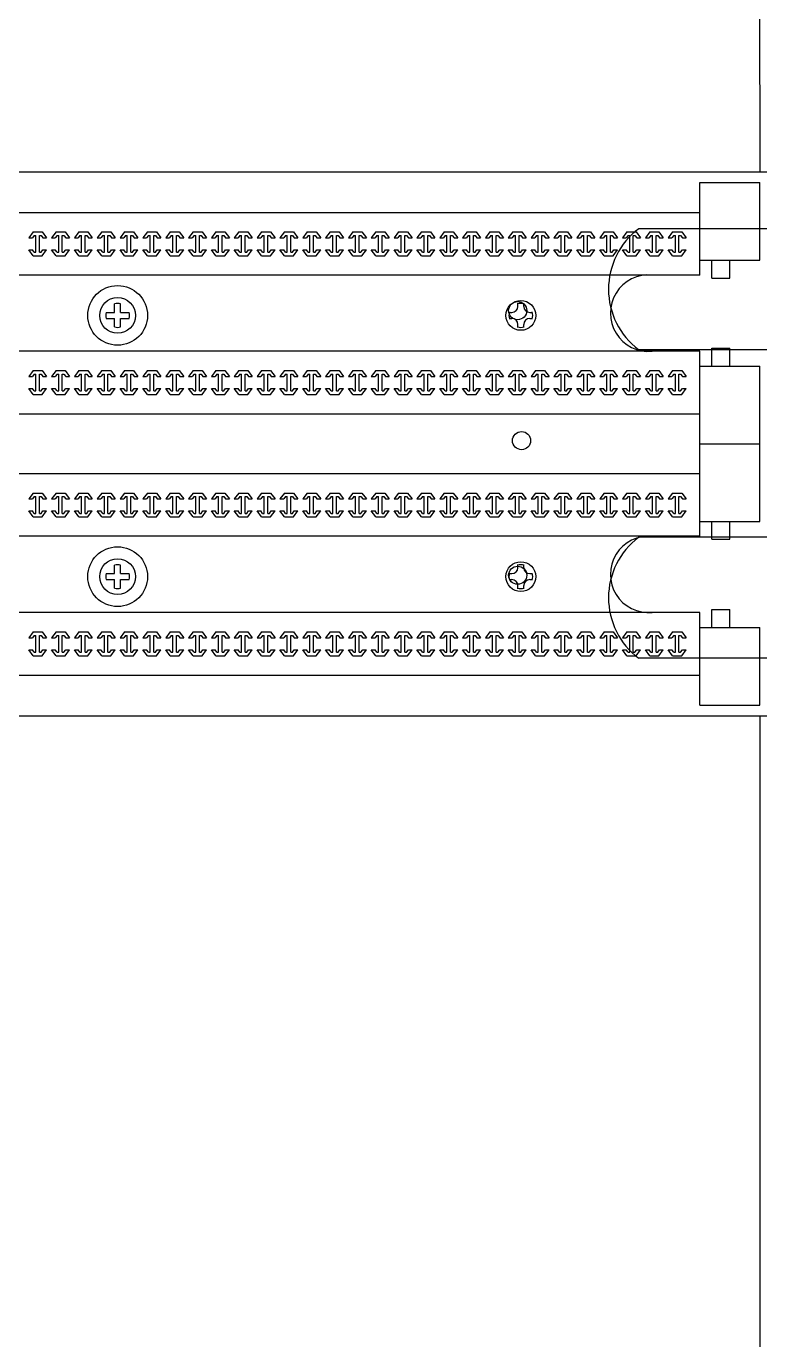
# Model space of a CAD drawing. Header units: millimetres. Extents: x 0 to 84100, y 0 to 29700.
# Drawn here: x 31521 to 31881, y 21622 to 22267 of the extents above; entities that cross this region are included whole.
import ezdxf

# ---------------------------------------------------------------- set-up
doc = ezdxf.new("R2010")
doc.units = ezdxf.units.MM
doc.header["$LTSCALE"] = 1000
doc.layers.add('KEC-TEXT', color=6, linetype='Continuous')

# ---------------------------------------------------------------- blocks, each defined once
blk = doc.blocks.new('A$C4A2F719D')
at = {"color": 0}
for p, q in [((0, 89), (485, 89)), ((262.3, 79.69), (222.7, 79.69)), ((262.3, 59.89), (222.7, 59.89)), ((262.3, 29.2), (222.7, 29.2)), ((262.3, 9.4), (222.7, 9.4)), ((0, 0), (485, 0))]:
    blk.add_line(p, q, dxfattribs=at)
for centre in [(202.9, 66.29), (203.53, 45.01), (202.9, 22.98)]:
    blk.add_circle(centre, 1.48, dxfattribs=at)
for centre in [(230.13, 69.79), (230.13, 19.3)]:
    blk.add_arc(centre, 12.37, 126.8699, 233.1301, dxfattribs=at)
blk = doc.blocks.new('50p')
at = {"color": 0}
for p, q in [((38235, 5269), (38235, 8160)), ((38235, 8160), (40100, 8160)), ((40100, 5735), (40100, 8160)), ((1865, 7227), (38235, 7227)), ((17413, 6621), (17274, 6435)), ((17413, 6621), (17695, 6621)), ((17695, 6621), (17834, 6435)), ((18126, 6621), (17987, 6435)), ((18126, 6621), (18409, 6621)), ((18409, 6621), (18547, 6435)), ((18839, 6621), (18701, 6435)), ((18839, 6621), (19122, 6621)), ((19122, 6621), (19260, 6435)), ((19552, 6621), (19414, 6435)), ((19552, 6621), (19835, 6621)), ((19835, 6621), (19973, 6435)), ((20265, 6621), (20127, 6435)), ((20265, 6621), (20548, 6621)), ((20548, 6621), (20686, 6435)), ((20978, 6621), (20840, 6435)), ((20978, 6621), (21261, 6621)), ((21261, 6621), (21400, 6435)), ((21692, 6621), (21553, 6435)), ((21692, 6621), (21974, 6621)), ((21974, 6621), (22113, 6435)), ((22405, 6621), (22266, 6435)), ((22405, 6621), (22687, 6621)), ((22687, 6621), (22826, 6435)), ((23118, 6621), (22979, 6435)), ((23118, 6621), (23400, 6621)), ((23400, 6621), (23539, 6435)), ((23831, 6621), (23693, 6435)), ((23831, 6621), (24114, 6621)), ((24114, 6621), (24252, 6435)), ((24544, 6621), (24406, 6435)), ((24544, 6621), (24827, 6621)), ((24827, 6621), (24965, 6435)), ((25257, 6621), (25119, 6435)), ((25257, 6621), (25540, 6621)), ((25540, 6621), (25678, 6435)), ((25970, 6621), (25832, 6435)), ((25970, 6621), (26253, 6621)), ((26253, 6621), (26391, 6435)), ((26683, 6621), (26545, 6435)), ((26683, 6621), (26966, 6621)), ((26966, 6621), (27105, 6435)), ((27397, 6621), (27258, 6435)), ((27397, 6621), (27679, 6621)), ((27679, 6621), (27818, 6435)), ((28110, 6621), (27971, 6435)), ((28110, 6621), (28392, 6621)), ((28392, 6621), (28531, 6435)), ((28823, 6621), (28684, 6435)), ((28823, 6621), (29106, 6621)), ((29106, 6621), (29244, 6435)), ((29536, 6621), (29398, 6435)), ((29536, 6621), (29819, 6621)), ((29819, 6621), (29957, 6435)), ((30249, 6621), (30111, 6435)), ((30249, 6621), (30532, 6621)), ((30532, 6621), (30670, 6435)), ((30962, 6621), (30824, 6435)), ((30962, 6621), (31245, 6621)), ((31245, 6621), (31383, 6435)), ((31675, 6621), (31537, 6435)), ((31675, 6621), (31958, 6621)), ((31958, 6621), (32097, 6435)), ((32389, 6621), (32250, 6435)), ((32389, 6621), (32671, 6621)), ((32671, 6621), (32810, 6435)), ((33102, 6621), (32963, 6435)), ((33102, 6621), (33384, 6621)), ((33384, 6621), (33523, 6435)), ((33815, 6621), (33676, 6435)), ((33815, 6621), (34097, 6621)), ((34097, 6621), (34236, 6435)), ((34528, 6621), (34390, 6435)), ((34528, 6621), (34811, 6621)), ((34811, 6621), (34949, 6435)), ((35241, 6621), (35103, 6435)), ((35241, 6621), (35524, 6621)), ((35524, 6621), (35662, 6435)), ((35954, 6621), (35816, 6435)), ((35954, 6621), (36237, 6621)), ((36237, 6621), (36375, 6435)), ((36667, 6621), (36529, 6435)), ((36667, 6621), (36950, 6621)), ((36950, 6621), (37088, 6435)), ((37380, 6621), (37242, 6435)), ((37380, 6621), (37663, 6621)), ((37663, 6621), (37802, 6435)), ((17274, 6435), (17390, 6435)), ((17446, 6509), (17390, 6435)), ((17446, 6509), (17498, 6509)), ((17498, 5987), (17498, 6509)), ((17610, 5987), (17610, 6509)), ((17610, 6509), (17662, 6509)), ((17662, 6509), (17718, 6435)), ((17718, 6435), (17834, 6435)), ((17987, 6435), (18104, 6435)), ((18159, 6509), (18104, 6435)), ((18159, 6509), (18211, 6509)), ((18211, 5987), (18211, 6509)), ((18323, 5987), (18323, 6509)), ((18323, 6509), (18375, 6509)), ((18375, 6509), (18431, 6435)), ((18431, 6435), (18547, 6435)), ((18701, 6435), (18817, 6435)), ((18872, 6509), (18817, 6435)), ((18872, 6509), (18924, 6509)), ((18924, 5987), (18924, 6509)), ((19036, 5987), (19036, 6509)), ((19036, 6509), (19089, 6509)), ((19089, 6509), (19144, 6435)), ((19144, 6435), (19260, 6435)), ((19414, 6435), (19530, 6435)), ((19585, 6509), (19530, 6435)), ((19585, 6509), (19638, 6509)), ((19638, 5987), (19638, 6509)), ((19749, 5987), (19749, 6509)), ((19749, 6509), (19802, 6509)), ((19802, 6509), (19857, 6435)), ((19857, 6435), (19973, 6435)), ((20127, 6435), (20243, 6435)), ((20298, 6509), (20243, 6435)), ((20298, 6509), (20351, 6509)), ((20351, 5987), (20351, 6509)), ((20463, 5987), (20463, 6509)), ((20463, 6509), (20515, 6509)), ((20515, 6509), (20570, 6435)), ((20570, 6435), (20686, 6435)), ((20840, 6435), (20956, 6435)), ((21011, 6509), (20956, 6435)), ((21011, 6509), (21064, 6509)), ((21064, 5987), (21064, 6509)), ((21176, 5987), (21176, 6509)), ((21176, 6509), (21228, 6509)), ((21228, 6509), (21283, 6435)), ((21283, 6435), (21400, 6435)), ((21553, 6435), (21669, 6435)), ((21725, 6509), (21669, 6435)), ((21725, 6509), (21777, 6509)), ((21777, 5987), (21777, 6509)), ((21889, 5987), (21889, 6509)), ((21889, 6509), (21941, 6509)), ((21941, 6509), (21997, 6435)), ((21997, 6435), (22113, 6435)), ((22266, 6435), (22382, 6435)), ((22438, 6509), (22382, 6435)), ((22438, 6509), (22490, 6509)), ((22490, 5987), (22490, 6509)), ((22602, 5987), (22602, 6509)), ((22602, 6509), (22654, 6509)), ((22654, 6509), (22710, 6435)), ((22710, 6435), (22826, 6435)), ((22979, 6435), (23096, 6435)), ((23151, 6509), (23096, 6435)), ((23151, 6509), (23203, 6509)), ((23203, 5987), (23203, 6509)), ((23315, 5987), (23315, 6509)), ((23315, 6509), (23367, 6509)), ((23367, 6509), (23423, 6435)), ((23423, 6435), (23539, 6435)), ((23693, 6435), (23809, 6435)), ((23864, 6509), (23809, 6435)), ((23864, 6509), (23916, 6509)), ((23916, 5987), (23916, 6509)), ((24028, 5987), (24028, 6509)), ((24028, 6509), (24081, 6509)), ((24081, 6509), (24136, 6435)), ((24136, 6435), (24252, 6435)), ((24406, 6435), (24522, 6435)), ((24577, 6509), (24522, 6435)), ((24577, 6509), (24629, 6509)), ((24629, 5987), (24629, 6509)), ((24741, 5987), (24741, 6509)), ((24741, 6509), (24794, 6509)), ((24794, 6509), (24849, 6435)), ((24849, 6435), (24965, 6435)), ((25119, 6435), (25235, 6435)), ((25290, 6509), (25235, 6435)), ((25290, 6509), (25343, 6509)), ((25343, 5987), (25343, 6509)), ((25455, 5987), (25455, 6509)), ((25455, 6509), (25507, 6509)), ((25507, 6509), (25562, 6435)), ((25562, 6435), (25678, 6435)), ((25832, 6435), (25948, 6435)), ((26003, 6509), (25948, 6435)), ((26003, 6509), (26056, 6509)), ((26056, 5987), (26056, 6509)), ((26168, 5987), (26168, 6509)), ((26168, 6509), (26220, 6509)), ((26220, 6509), (26275, 6435)), ((26275, 6435), (26391, 6435)), ((26545, 6435), (26661, 6435)), ((26717, 6509), (26661, 6435)), ((26717, 6509), (26769, 6509)), ((26769, 5987), (26769, 6509)), ((26881, 5987), (26881, 6509)), ((26881, 6509), (26933, 6509)), ((26933, 6509), (26988, 6435)), ((26988, 6435), (27105, 6435)), ((27258, 6435), (27374, 6435)), ((27430, 6509), (27374, 6435)), ((27430, 6509), (27482, 6509)), ((27482, 5987), (27482, 6509)), ((27594, 5987), (27594, 6509)), ((27594, 6509), (27646, 6509)), ((27646, 6509), (27702, 6435)), ((27702, 6435), (27818, 6435)), ((27971, 6435), (28087, 6435)), ((28143, 6509), (28087, 6435)), ((28143, 6509), (28195, 6509)), ((28195, 5987), (28195, 6509)), ((28307, 5987), (28307, 6509)), ((28307, 6509), (28359, 6509)), ((28359, 6509), (28415, 6435)), ((28415, 6435), (28531, 6435)), ((28684, 6435), (28801, 6435)), ((28856, 6509), (28801, 6435)), ((28856, 6509), (28908, 6509)), ((28908, 5987), (28908, 6509)), ((29020, 5987), (29020, 6509)), ((29020, 6509), (29072, 6509)), ((29072, 6509), (29128, 6435)), ((29128, 6435), (29244, 6435)), ((29398, 6435), (29514, 6435)), ((29569, 6509), (29514, 6435)), ((29569, 6509), (29621, 6509)), ((29621, 5987), (29621, 6509)), ((29733, 5987), (29733, 6509)), ((29733, 6509), (29786, 6509)), ((29786, 6509), (29841, 6435)), ((29841, 6435), (29957, 6435)), ((30111, 6435), (30227, 6435)), ((30282, 6509), (30227, 6435)), ((30282, 6509), (30335, 6509)), ((30335, 5987), (30335, 6509)), ((30446, 5987), (30446, 6509)), ((30446, 6509), (30499, 6509)), ((30499, 6509), (30554, 6435)), ((30554, 6435), (30670, 6435)), ((30824, 6435), (30940, 6435)), ((30995, 6509), (30940, 6435)), ((30995, 6509), (31048, 6509)), ((31048, 5987), (31048, 6509)), ((31160, 5987), (31160, 6509)), ((31160, 6509), (31212, 6509)), ((31212, 6509), (31267, 6435)), ((31267, 6435), (31383, 6435)), ((31537, 6435), (31653, 6435)), ((31708, 6509), (31653, 6435)), ((31708, 6509), (31761, 6509)), ((31761, 5987), (31761, 6509)), ((31873, 5987), (31873, 6509)), ((31873, 6509), (31925, 6509)), ((31925, 6509), (31980, 6435)), ((31980, 6435), (32097, 6435)), ((32250, 6435), (32366, 6435)), ((32422, 6509), (32366, 6435)), ((32422, 6509), (32474, 6509)), ((32474, 5987), (32474, 6509)), ((32586, 5987), (32586, 6509)), ((32586, 6509), (32638, 6509)), ((32638, 6509), (32694, 6435)), ((32694, 6435), (32810, 6435)), ((32963, 6435), (33079, 6435)), ((33135, 6509), (33079, 6435)), ((33135, 6509), (33187, 6509)), ((33187, 5987), (33187, 6509)), ((33299, 5987), (33299, 6509)), ((33299, 6509), (33351, 6509)), ((33351, 6509), (33407, 6435)), ((33407, 6435), (33523, 6435)), ((33676, 6435), (33793, 6435)), ((33848, 6509), (33793, 6435)), ((33848, 6509), (33900, 6509)), ((33900, 5987), (33900, 6509)), ((34012, 5987), (34012, 6509)), ((34012, 6509), (34064, 6509)), ((34064, 6509), (34120, 6435)), ((34120, 6435), (34236, 6435)), ((34390, 6435), (34506, 6435)), ((34561, 6509), (34506, 6435)), ((34561, 6509), (34613, 6509)), ((34613, 5987), (34613, 6509)), ((34725, 5987), (34725, 6509)), ((34725, 6509), (34778, 6509)), ((34778, 6509), (34833, 6435)), ((34833, 6435), (34949, 6435)), ((35103, 6435), (35219, 6435)), ((35274, 6509), (35219, 6435)), ((35274, 6509), (35326, 6509)), ((35326, 5987), (35326, 6509)), ((35438, 5987), (35438, 6509)), ((35438, 6509), (35491, 6509)), ((35491, 6509), (35546, 6435)), ((35546, 6435), (35662, 6435)), ((35816, 6435), (35932, 6435)), ((35987, 6509), (35932, 6435)), ((35987, 6509), (36040, 6509)), ((36040, 5987), (36040, 6509)), ((36152, 5987), (36152, 6509)), ((36152, 6509), (36204, 6509)), ((36204, 6509), (36259, 6435)), ((36259, 6435), (36375, 6435)), ((36529, 6435), (36645, 6435)), ((36700, 6509), (36645, 6435)), ((36700, 6509), (36753, 6509)), ((36753, 5987), (36753, 6509)), ((36865, 5987), (36865, 6509)), ((36865, 6509), (36917, 6509)), ((36917, 6509), (36972, 6435)), ((36972, 6435), (37088, 6435)), ((37242, 6435), (37358, 6435)), ((37414, 6509), (37358, 6435)), ((37414, 6509), (37466, 6509)), ((37466, 5987), (37466, 6509)), ((37578, 5987), (37578, 6509)), ((37578, 6509), (37630, 6509)), ((37630, 6509), (37685, 6435)), ((37685, 6435), (37802, 6435)), ((17274, 6062), (17390, 6062)), ((17413, 5875), (17274, 6062)), ((17446, 5987), (17390, 6062)), ((17413, 5875), (17695, 5875)), ((17446, 5987), (17498, 5987)), ((17610, 5987), (17662, 5987)), ((17662, 5987), (17718, 6062)), ((17695, 5875), (17834, 6062)), ((17718, 6062), (17834, 6062)), ((17987, 6062), (18104, 6062)), ((18126, 5875), (17987, 6062)), ((18159, 5987), (18104, 6062)), ((18126, 5875), (18409, 5875)), ((18159, 5987), (18211, 5987)), ((18323, 5987), (18375, 5987)), ((18375, 5987), (18431, 6062)), ((18409, 5875), (18547, 6062)), ((18431, 6062), (18547, 6062)), ((18701, 6062), (18817, 6062)), ((18839, 5875), (18701, 6062)), ((18872, 5987), (18817, 6062)), ((18839, 5875), (19122, 5875)), ((18872, 5987), (18924, 5987)), ((19036, 5987), (19089, 5987)), ((19089, 5987), (19144, 6062)), ((19122, 5875), (19260, 6062)), ((19144, 6062), (19260, 6062)), ((19414, 6062), (19530, 6062)), ((19552, 5875), (19414, 6062)), ((19585, 5987), (19530, 6062)), ((19552, 5875), (19835, 5875)), ((19585, 5987), (19638, 5987)), ((19749, 5987), (19802, 5987)), ((19802, 5987), (19857, 6062)), ((19835, 5875), (19973, 6062)), ((19857, 6062), (19973, 6062)), ((20127, 6062), (20243, 6062)), ((20265, 5875), (20127, 6062)), ((20298, 5987), (20243, 6062)), ((20265, 5875), (20548, 5875)), ((20298, 5987), (20351, 5987)), ((20463, 5987), (20515, 5987)), ((20515, 5987), (20570, 6062)), ((20548, 5875), (20686, 6062)), ((20570, 6062), (20686, 6062)), ((20840, 6062), (20956, 6062)), ((20978, 5875), (20840, 6062)), ((21011, 5987), (20956, 6062)), ((20978, 5875), (21261, 5875)), ((21011, 5987), (21064, 5987)), ((21176, 5987), (21228, 5987)), ((21228, 5987), (21283, 6062)), ((21261, 5875), (21400, 6062)), ((21283, 6062), (21400, 6062)), ((21553, 6062), (21669, 6062)), ((21692, 5875), (21553, 6062)), ((21725, 5987), (21669, 6062)), ((21692, 5875), (21974, 5875)), ((21725, 5987), (21777, 5987)), ((21889, 5987), (21941, 5987)), ((21941, 5987), (21997, 6062)), ((21974, 5875), (22113, 6062)), ((21997, 6062), (22113, 6062)), ((22266, 6062), (22382, 6062)), ((22405, 5875), (22266, 6062)), ((22438, 5987), (22382, 6062)), ((22405, 5875), (22687, 5875)), ((22438, 5987), (22490, 5987)), ((22602, 5987), (22654, 5987)), ((22654, 5987), (22710, 6062)), ((22687, 5875), (22826, 6062)), ((22710, 6062), (22826, 6062)), ((22979, 6062), (23096, 6062)), ((23118, 5875), (22979, 6062)), ((23151, 5987), (23096, 6062)), ((23118, 5875), (23400, 5875)), ((23151, 5987), (23203, 5987)), ((23315, 5987), (23367, 5987)), ((23367, 5987), (23423, 6062)), ((23400, 5875), (23539, 6062)), ((23423, 6062), (23539, 6062)), ((23693, 6062), (23809, 6062)), ((23831, 5875), (23693, 6062)), ((23864, 5987), (23809, 6062)), ((23831, 5875), (24114, 5875)), ((23864, 5987), (23916, 5987)), ((24028, 5987), (24081, 5987)), ((24081, 5987), (24136, 6062)), ((24114, 5875), (24252, 6062)), ((24136, 6062), (24252, 6062)), ((24406, 6062), (24522, 6062)), ((24544, 5875), (24406, 6062)), ((24577, 5987), (24522, 6062)), ((24544, 5875), (24827, 5875)), ((24577, 5987), (24629, 5987)), ((24741, 5987), (24794, 5987)), ((24794, 5987), (24849, 6062)), ((24827, 5875), (24965, 6062)), ((24849, 6062), (24965, 6062)), ((25119, 6062), (25235, 6062)), ((25257, 5875), (25119, 6062)), ((25290, 5987), (25235, 6062)), ((25257, 5875), (25540, 5875)), ((25290, 5987), (25343, 5987)), ((25455, 5987), (25507, 5987)), ((25507, 5987), (25562, 6062)), ((25540, 5875), (25678, 6062)), ((25562, 6062), (25678, 6062)), ((25832, 6062), (25948, 6062)), ((25970, 5875), (25832, 6062)), ((26003, 5987), (25948, 6062)), ((25970, 5875), (26253, 5875)), ((26003, 5987), (26056, 5987)), ((26168, 5987), (26220, 5987)), ((26220, 5987), (26275, 6062)), ((26253, 5875), (26391, 6062)), ((26275, 6062), (26391, 6062)), ((26545, 6062), (26661, 6062)), ((26683, 5875), (26545, 6062)), ((26717, 5987), (26661, 6062)), ((26683, 5875), (26966, 5875)), ((26717, 5987), (26769, 5987)), ((26881, 5987), (26933, 5987)), ((26933, 5987), (26988, 6062)), ((26966, 5875), (27105, 6062)), ((26988, 6062), (27105, 6062)), ((27258, 6062), (27374, 6062)), ((27397, 5875), (27258, 6062)), ((27430, 5987), (27374, 6062)), ((27397, 5875), (27679, 5875)), ((27430, 5987), (27482, 5987)), ((27594, 5987), (27646, 5987)), ((27646, 5987), (27702, 6062)), ((27679, 5875), (27818, 6062)), ((27702, 6062), (27818, 6062)), ((27971, 6062), (28087, 6062)), ((28110, 5875), (27971, 6062)), ((28143, 5987), (28087, 6062)), ((28110, 5875), (28392, 5875)), ((28143, 5987), (28195, 5987)), ((28307, 5987), (28359, 5987)), ((28359, 5987), (28415, 6062)), ((28392, 5875), (28531, 6062)), ((28415, 6062), (28531, 6062)), ((28684, 6062), (28801, 6062)), ((28823, 5875), (28684, 6062)), ((28856, 5987), (28801, 6062)), ((28823, 5875), (29106, 5875)), ((28856, 5987), (28908, 5987)), ((29020, 5987), (29072, 5987)), ((29072, 5987), (29128, 6062)), ((29106, 5875), (29244, 6062)), ((29128, 6062), (29244, 6062)), ((29398, 6062), (29514, 6062)), ((29536, 5875), (29398, 6062)), ((29569, 5987), (29514, 6062)), ((29536, 5875), (29819, 5875)), ((29569, 5987), (29621, 5987)), ((29733, 5987), (29786, 5987)), ((29786, 5987), (29841, 6062)), ((29819, 5875), (29957, 6062)), ((29841, 6062), (29957, 6062)), ((30111, 6062), (30227, 6062)), ((30249, 5875), (30111, 6062)), ((30282, 5987), (30227, 6062)), ((30249, 5875), (30532, 5875)), ((30282, 5987), (30335, 5987)), ((30446, 5987), (30499, 5987)), ((30499, 5987), (30554, 6062)), ((30532, 5875), (30670, 6062)), ((30554, 6062), (30670, 6062)), ((30824, 6062), (30940, 6062)), ((30962, 5875), (30824, 6062)), ((30995, 5987), (30940, 6062)), ((30962, 5875), (31245, 5875)), ((30995, 5987), (31048, 5987)), ((31160, 5987), (31212, 5987)), ((31212, 5987), (31267, 6062)), ((31245, 5875), (31383, 6062)), ((31267, 6062), (31383, 6062)), ((31537, 6062), (31653, 6062)), ((31675, 5875), (31537, 6062)), ((31708, 5987), (31653, 6062)), ((31675, 5875), (31958, 5875)), ((31708, 5987), (31761, 5987)), ((31873, 5987), (31925, 5987)), ((31925, 5987), (31980, 6062)), ((31958, 5875), (32097, 6062)), ((31980, 6062), (32097, 6062)), ((32250, 6062), (32366, 6062)), ((32389, 5875), (32250, 6062)), ((32422, 5987), (32366, 6062)), ((32389, 5875), (32671, 5875)), ((32422, 5987), (32474, 5987)), ((32586, 5987), (32638, 5987)), ((32638, 5987), (32694, 6062)), ((32671, 5875), (32810, 6062)), ((32694, 6062), (32810, 6062)), ((32963, 6062), (33079, 6062)), ((33102, 5875), (32963, 6062)), ((33135, 5987), (33079, 6062)), ((33102, 5875), (33384, 5875)), ((33135, 5987), (33187, 5987)), ((33299, 5987), (33351, 5987)), ((33351, 5987), (33407, 6062)), ((33384, 5875), (33523, 6062)), ((33407, 6062), (33523, 6062)), ((33676, 6062), (33793, 6062)), ((33815, 5875), (33676, 6062)), ((33848, 5987), (33793, 6062)), ((33815, 5875), (34097, 5875)), ((33848, 5987), (33900, 5987)), ((34012, 5987), (34064, 5987)), ((34064, 5987), (34120, 6062)), ((34097, 5875), (34236, 6062)), ((34120, 6062), (34236, 6062)), ((34390, 6062), (34506, 6062)), ((34528, 5875), (34390, 6062)), ((34561, 5987), (34506, 6062)), ((34528, 5875), (34811, 5875)), ((34561, 5987), (34613, 5987)), ((34725, 5987), (34778, 5987)), ((34778, 5987), (34833, 6062)), ((34811, 5875), (34949, 6062)), ((34833, 6062), (34949, 6062)), ((35103, 6062), (35219, 6062)), ((35241, 5875), (35103, 6062)), ((35274, 5987), (35219, 6062)), ((35241, 5875), (35524, 5875)), ((35274, 5987), (35326, 5987)), ((35438, 5987), (35491, 5987)), ((35491, 5987), (35546, 6062)), ((35524, 5875), (35662, 6062)), ((35546, 6062), (35662, 6062)), ((35816, 6062), (35932, 6062)), ((35954, 5875), (35816, 6062)), ((35987, 5987), (35932, 6062)), ((35954, 5875), (36237, 5875)), ((35987, 5987), (36040, 5987)), ((36152, 5987), (36204, 5987)), ((36204, 5987), (36259, 6062)), ((36237, 5875), (36375, 6062)), ((36259, 6062), (36375, 6062)), ((36529, 6062), (36645, 6062)), ((36667, 5875), (36529, 6062)), ((36700, 5987), (36645, 6062)), ((36667, 5875), (36950, 5875)), ((36700, 5987), (36753, 5987)), ((36865, 5987), (36917, 5987)), ((36917, 5987), (36972, 6062)), ((36950, 5875), (37088, 6062)), ((36972, 6062), (37088, 6062)), ((37242, 6062), (37358, 6062)), ((37380, 5875), (37242, 6062)), ((37414, 5987), (37358, 6062)), ((37380, 5875), (37663, 5875)), ((37414, 5987), (37466, 5987)), ((37578, 5987), (37630, 5987)), ((37630, 5987), (37685, 6062)), ((37663, 5875), (37802, 6062)), ((37685, 6062), (37802, 6062)), ((38235, 5735), (40100, 5735)), ((38608, 5176), (38608, 5735)), ((39168, 5176), (39168, 5735)), ((38235, 5269), (1865, 5269)), ((38608, 5176), (39168, 5176)), ((19689, 4103), (19957, 4103)), ((19957, 4103), (19957, 4371)), ((20143, 4103), (20143, 4371)), ((20143, 4103), (20411, 4103)), ((32278, 4103), (32360, 4103)), ((32546, 4290), (32546, 4371)), ((32733, 4290), (32733, 4371)), ((32919, 4103), (33001, 4103)), ((19689, 3917), (19957, 3917)), ((19957, 3649), (19957, 3917)), ((20143, 3649), (20143, 3917)), ((20143, 3917), (20411, 3917)), ((32278, 3917), (32360, 3917)), ((32546, 3649), (32546, 3730)), ((32733, 3649), (32733, 3730)), ((32919, 3917), (33001, 3917)), ((38235, 2891), (1865, 2891)), ((38235, 0), (38235, 2891)), ((38608, 2425), (38608, 2984)), ((38608, 2984), (39168, 2984)), ((39168, 2425), (39168, 2984)), ((17413, 2285), (17274, 2098)), ((17274, 2098), (17390, 2098)), ((17446, 2173), (17390, 2098)), ((17413, 2285), (17695, 2285)), ((17446, 2173), (17498, 2173)), ((17498, 1651), (17498, 2173)), ((17610, 1651), (17610, 2173)), ((17610, 2173), (17662, 2173)), ((17662, 2173), (17718, 2098)), ((17695, 2285), (17834, 2098)), ((17718, 2098), (17834, 2098)), ((18126, 2285), (17987, 2098)), ((17987, 2098), (18104, 2098)), ((18159, 2173), (18104, 2098)), ((18126, 2285), (18409, 2285)), ((18159, 2173), (18211, 2173)), ((18211, 1651), (18211, 2173)), ((18323, 1651), (18323, 2173)), ((18323, 2173), (18375, 2173)), ((18375, 2173), (18431, 2098)), ((18409, 2285), (18547, 2098)), ((18431, 2098), (18547, 2098)), ((18839, 2285), (18701, 2098)), ((18701, 2098), (18817, 2098)), ((18872, 2173), (18817, 2098)), ((18839, 2285), (19122, 2285)), ((18872, 2173), (18924, 2173)), ((18924, 1651), (18924, 2173)), ((19036, 1651), (19036, 2173)), ((19036, 2173), (19089, 2173)), ((19089, 2173), (19144, 2098)), ((19122, 2285), (19260, 2098)), ((19144, 2098), (19260, 2098)), ((19552, 2285), (19414, 2098)), ((19414, 2098), (19530, 2098)), ((19585, 2173), (19530, 2098)), ((19552, 2285), (19835, 2285)), ((19585, 2173), (19638, 2173)), ((19638, 1651), (19638, 2173)), ((19749, 1651), (19749, 2173)), ((19749, 2173), (19802, 2173)), ((19802, 2173), (19857, 2098)), ((19835, 2285), (19973, 2098)), ((19857, 2098), (19973, 2098)), ((20265, 2285), (20127, 2098)), ((20127, 2098), (20243, 2098)), ((20298, 2173), (20243, 2098)), ((20265, 2285), (20548, 2285)), ((20298, 2173), (20351, 2173)), ((20351, 1651), (20351, 2173)), ((20463, 1651), (20463, 2173)), ((20463, 2173), (20515, 2173)), ((20515, 2173), (20570, 2098)), ((20548, 2285), (20686, 2098)), ((20570, 2098), (20686, 2098)), ((20978, 2285), (20840, 2098)), ((20840, 2098), (20956, 2098)), ((21011, 2173), (20956, 2098)), ((20978, 2285), (21261, 2285)), ((21011, 2173), (21064, 2173)), ((21064, 1651), (21064, 2173)), ((21176, 1651), (21176, 2173)), ((21176, 2173), (21228, 2173)), ((21228, 2173), (21283, 2098)), ((21261, 2285), (21400, 2098)), ((21283, 2098), (21400, 2098)), ((21692, 2285), (21553, 2098)), ((21553, 2098), (21669, 2098)), ((21725, 2173), (21669, 2098)), ((21692, 2285), (21974, 2285)), ((21725, 2173), (21777, 2173)), ((21777, 1651), (21777, 2173)), ((21889, 1651), (21889, 2173)), ((21889, 2173), (21941, 2173)), ((21941, 2173), (21997, 2098)), ((21974, 2285), (22113, 2098)), ((21997, 2098), (22113, 2098)), ((22405, 2285), (22266, 2098)), ((22266, 2098), (22382, 2098)), ((22438, 2173), (22382, 2098)), ((22405, 2285), (22687, 2285)), ((22438, 2173), (22490, 2173)), ((22490, 1651), (22490, 2173)), ((22602, 1651), (22602, 2173)), ((22602, 2173), (22654, 2173)), ((22654, 2173), (22710, 2098)), ((22687, 2285), (22826, 2098)), ((22710, 2098), (22826, 2098)), ((23118, 2285), (22979, 2098)), ((22979, 2098), (23096, 2098)), ((23151, 2173), (23096, 2098)), ((23118, 2285), (23400, 2285)), ((23151, 2173), (23203, 2173)), ((23203, 1651), (23203, 2173)), ((23315, 1651), (23315, 2173)), ((23315, 2173), (23367, 2173)), ((23367, 2173), (23423, 2098)), ((23400, 2285), (23539, 2098)), ((23423, 2098), (23539, 2098)), ((23831, 2285), (23693, 2098)), ((23693, 2098), (23809, 2098)), ((23864, 2173), (23809, 2098)), ((23831, 2285), (24114, 2285)), ((23864, 2173), (23916, 2173)), ((23916, 1651), (23916, 2173)), ((24028, 1651), (24028, 2173)), ((24028, 2173), (24081, 2173)), ((24081, 2173), (24136, 2098)), ((24114, 2285), (24252, 2098)), ((24136, 2098), (24252, 2098)), ((24544, 2285), (24406, 2098)), ((24406, 2098), (24522, 2098)), ((24577, 2173), (24522, 2098)), ((24544, 2285), (24827, 2285)), ((24577, 2173), (24629, 2173)), ((24629, 1651), (24629, 2173)), ((24741, 1651), (24741, 2173)), ((24741, 2173), (24794, 2173)), ((24794, 2173), (24849, 2098)), ((24827, 2285), (24965, 2098)), ((24849, 2098), (24965, 2098)), ((25257, 2285), (25119, 2098)), ((25119, 2098), (25235, 2098)), ((25290, 2173), (25235, 2098)), ((25257, 2285), (25540, 2285)), ((25290, 2173), (25343, 2173)), ((25343, 1651), (25343, 2173)), ((25455, 1651), (25455, 2173)), ((25455, 2173), (25507, 2173)), ((25507, 2173), (25562, 2098)), ((25540, 2285), (25678, 2098)), ((25562, 2098), (25678, 2098)), ((25970, 2285), (25832, 2098)), ((25832, 2098), (25948, 2098)), ((26003, 2173), (25948, 2098)), ((25970, 2285), (26253, 2285)), ((26003, 2173), (26056, 2173)), ((26056, 1651), (26056, 2173)), ((26168, 1651), (26168, 2173)), ((26168, 2173), (26220, 2173)), ((26220, 2173), (26275, 2098)), ((26253, 2285), (26391, 2098)), ((26275, 2098), (26391, 2098)), ((26683, 2285), (26545, 2098)), ((26545, 2098), (26661, 2098)), ((26717, 2173), (26661, 2098)), ((26683, 2285), (26966, 2285)), ((26717, 2173), (26769, 2173)), ((26769, 1651), (26769, 2173)), ((26881, 1651), (26881, 2173)), ((26881, 2173), (26933, 2173)), ((26933, 2173), (26988, 2098)), ((26966, 2285), (27105, 2098)), ((26988, 2098), (27105, 2098)), ((27397, 2285), (27258, 2098)), ((27258, 2098), (27374, 2098)), ((27430, 2173), (27374, 2098)), ((27397, 2285), (27679, 2285)), ((27430, 2173), (27482, 2173)), ((27482, 1651), (27482, 2173)), ((27594, 1651), (27594, 2173)), ((27594, 2173), (27646, 2173)), ((27646, 2173), (27702, 2098)), ((27679, 2285), (27818, 2098)), ((27702, 2098), (27818, 2098)), ((28110, 2285), (27971, 2098)), ((27971, 2098), (28087, 2098)), ((28143, 2173), (28087, 2098)), ((28110, 2285), (28392, 2285)), ((28143, 2173), (28195, 2173)), ((28195, 1651), (28195, 2173)), ((28307, 1651), (28307, 2173)), ((28307, 2173), (28359, 2173)), ((28359, 2173), (28415, 2098)), ((28392, 2285), (28531, 2098)), ((28415, 2098), (28531, 2098)), ((28823, 2285), (28684, 2098)), ((28684, 2098), (28801, 2098)), ((28856, 2173), (28801, 2098)), ((28823, 2285), (29106, 2285)), ((28856, 2173), (28908, 2173)), ((28908, 1651), (28908, 2173)), ((29020, 1651), (29020, 2173)), ((29020, 2173), (29072, 2173)), ((29072, 2173), (29128, 2098)), ((29106, 2285), (29244, 2098)), ((29128, 2098), (29244, 2098)), ((29536, 2285), (29398, 2098)), ((29398, 2098), (29514, 2098)), ((29569, 2173), (29514, 2098)), ((29536, 2285), (29819, 2285)), ((29569, 2173), (29621, 2173)), ((29621, 1651), (29621, 2173)), ((29733, 1651), (29733, 2173)), ((29733, 2173), (29786, 2173)), ((29786, 2173), (29841, 2098)), ((29819, 2285), (29957, 2098)), ((29841, 2098), (29957, 2098)), ((30249, 2285), (30111, 2098)), ((30111, 2098), (30227, 2098)), ((30282, 2173), (30227, 2098)), ((30249, 2285), (30532, 2285)), ((30282, 2173), (30335, 2173)), ((30335, 1651), (30335, 2173)), ((30446, 1651), (30446, 2173)), ((30446, 2173), (30499, 2173)), ((30499, 2173), (30554, 2098)), ((30532, 2285), (30670, 2098)), ((30554, 2098), (30670, 2098)), ((30962, 2285), (30824, 2098)), ((30824, 2098), (30940, 2098)), ((30995, 2173), (30940, 2098)), ((30962, 2285), (31245, 2285)), ((30995, 2173), (31048, 2173)), ((31048, 1651), (31048, 2173)), ((31160, 1651), (31160, 2173)), ((31160, 2173), (31212, 2173)), ((31212, 2173), (31267, 2098)), ((31245, 2285), (31383, 2098)), ((31267, 2098), (31383, 2098)), ((31675, 2285), (31537, 2098)), ((31537, 2098), (31653, 2098)), ((31708, 2173), (31653, 2098)), ((31675, 2285), (31958, 2285)), ((31708, 2173), (31761, 2173)), ((31761, 1651), (31761, 2173)), ((31873, 1651), (31873, 2173)), ((31873, 2173), (31925, 2173)), ((31925, 2173), (31980, 2098)), ((31958, 2285), (32097, 2098)), ((31980, 2098), (32097, 2098)), ((32389, 2285), (32250, 2098)), ((32250, 2098), (32366, 2098)), ((32422, 2173), (32366, 2098)), ((32389, 2285), (32671, 2285)), ((32422, 2173), (32474, 2173)), ((32474, 1651), (32474, 2173)), ((32586, 1651), (32586, 2173)), ((32586, 2173), (32638, 2173)), ((32638, 2173), (32694, 2098)), ((32671, 2285), (32810, 2098)), ((32694, 2098), (32810, 2098)), ((33102, 2285), (32963, 2098)), ((32963, 2098), (33079, 2098)), ((33135, 2173), (33079, 2098)), ((33102, 2285), (33384, 2285)), ((33135, 2173), (33187, 2173)), ((33187, 1651), (33187, 2173)), ((33299, 1651), (33299, 2173)), ((33299, 2173), (33351, 2173)), ((33351, 2173), (33407, 2098)), ((33384, 2285), (33523, 2098)), ((33407, 2098), (33523, 2098)), ((33815, 2285), (33676, 2098)), ((33676, 2098), (33793, 2098)), ((33848, 2173), (33793, 2098)), ((33815, 2285), (34097, 2285)), ((33848, 2173), (33900, 2173)), ((33900, 1651), (33900, 2173)), ((34012, 1651), (34012, 2173)), ((34012, 2173), (34064, 2173)), ((34064, 2173), (34120, 2098)), ((34097, 2285), (34236, 2098)), ((34120, 2098), (34236, 2098)), ((34528, 2285), (34390, 2098)), ((34390, 2098), (34506, 2098)), ((34561, 2173), (34506, 2098)), ((34528, 2285), (34811, 2285)), ((34561, 2173), (34613, 2173)), ((34613, 1651), (34613, 2173)), ((34725, 1651), (34725, 2173)), ((34725, 2173), (34778, 2173)), ((34778, 2173), (34833, 2098)), ((34811, 2285), (34949, 2098)), ((34833, 2098), (34949, 2098)), ((35241, 2285), (35103, 2098)), ((35103, 2098), (35219, 2098)), ((35274, 2173), (35219, 2098)), ((35241, 2285), (35524, 2285)), ((35274, 2173), (35326, 2173)), ((35326, 1651), (35326, 2173)), ((35438, 1651), (35438, 2173)), ((35438, 2173), (35491, 2173)), ((35491, 2173), (35546, 2098)), ((35524, 2285), (35662, 2098)), ((35546, 2098), (35662, 2098)), ((35954, 2285), (35816, 2098)), ((35816, 2098), (35932, 2098)), ((35987, 2173), (35932, 2098)), ((35954, 2285), (36237, 2285)), ((35987, 2173), (36040, 2173)), ((36040, 1651), (36040, 2173)), ((36152, 1651), (36152, 2173)), ((36152, 2173), (36204, 2173)), ((36204, 2173), (36259, 2098)), ((36237, 2285), (36375, 2098)), ((36259, 2098), (36375, 2098)), ((36667, 2285), (36529, 2098)), ((36529, 2098), (36645, 2098)), ((36700, 2173), (36645, 2098)), ((36667, 2285), (36950, 2285)), ((36700, 2173), (36753, 2173)), ((36753, 1651), (36753, 2173)), ((36865, 1651), (36865, 2173)), ((36865, 2173), (36917, 2173)), ((36917, 2173), (36972, 2098)), ((36950, 2285), (37088, 2098)), ((36972, 2098), (37088, 2098)), ((37380, 2285), (37242, 2098)), ((37242, 2098), (37358, 2098)), ((37414, 2173), (37358, 2098)), ((37380, 2285), (37663, 2285)), ((37414, 2173), (37466, 2173)), ((37466, 1651), (37466, 2173)), ((37578, 1651), (37578, 2173)), ((37578, 2173), (37630, 2173)), ((37630, 2173), (37685, 2098)), ((37663, 2285), (37802, 2098)), ((37685, 2098), (37802, 2098)), ((38235, 2425), (40100, 2425)), ((40100, 0), (40100, 2425)), ((17274, 1725), (17390, 1725)), ((17413, 1539), (17274, 1725)), ((17446, 1651), (17390, 1725)), ((17446, 1651), (17498, 1651)), ((17610, 1651), (17662, 1651)), ((17662, 1651), (17718, 1725)), ((17695, 1539), (17834, 1725)), ((17718, 1725), (17834, 1725)), ((17987, 1725), (18104, 1725)), ((18126, 1539), (17987, 1725)), ((18159, 1651), (18104, 1725)), ((18159, 1651), (18211, 1651)), ((18323, 1651), (18375, 1651)), ((18375, 1651), (18431, 1725)), ((18409, 1539), (18547, 1725)), ((18431, 1725), (18547, 1725)), ((18701, 1725), (18817, 1725)), ((18839, 1539), (18701, 1725)), ((18872, 1651), (18817, 1725)), ((18872, 1651), (18924, 1651)), ((19036, 1651), (19089, 1651)), ((19089, 1651), (19144, 1725)), ((19122, 1539), (19260, 1725)), ((19144, 1725), (19260, 1725)), ((19414, 1725), (19530, 1725)), ((19552, 1539), (19414, 1725)), ((19585, 1651), (19530, 1725)), ((19585, 1651), (19638, 1651)), ((19749, 1651), (19802, 1651)), ((19802, 1651), (19857, 1725)), ((19835, 1539), (19973, 1725)), ((19857, 1725), (19973, 1725)), ((20127, 1725), (20243, 1725)), ((20265, 1539), (20127, 1725)), ((20298, 1651), (20243, 1725)), ((20298, 1651), (20351, 1651)), ((20463, 1651), (20515, 1651)), ((20515, 1651), (20570, 1725)), ((20548, 1539), (20686, 1725)), ((20570, 1725), (20686, 1725)), ((20840, 1725), (20956, 1725)), ((20978, 1539), (20840, 1725)), ((21011, 1651), (20956, 1725)), ((21011, 1651), (21064, 1651)), ((21176, 1651), (21228, 1651)), ((21228, 1651), (21283, 1725)), ((21261, 1539), (21400, 1725)), ((21283, 1725), (21400, 1725)), ((21553, 1725), (21669, 1725)), ((21692, 1539), (21553, 1725)), ((21725, 1651), (21669, 1725)), ((21725, 1651), (21777, 1651)), ((21889, 1651), (21941, 1651)), ((21941, 1651), (21997, 1725)), ((21974, 1539), (22113, 1725)), ((21997, 1725), (22113, 1725)), ((22266, 1725), (22382, 1725)), ((22405, 1539), (22266, 1725)), ((22438, 1651), (22382, 1725)), ((22438, 1651), (22490, 1651)), ((22602, 1651), (22654, 1651)), ((22654, 1651), (22710, 1725)), ((22687, 1539), (22826, 1725)), ((22710, 1725), (22826, 1725)), ((22979, 1725), (23096, 1725)), ((23118, 1539), (22979, 1725)), ((23151, 1651), (23096, 1725)), ((23151, 1651), (23203, 1651)), ((23315, 1651), (23367, 1651)), ((23367, 1651), (23423, 1725)), ((23400, 1539), (23539, 1725)), ((23423, 1725), (23539, 1725)), ((23693, 1725), (23809, 1725)), ((23831, 1539), (23693, 1725)), ((23864, 1651), (23809, 1725)), ((23864, 1651), (23916, 1651)), ((24028, 1651), (24081, 1651)), ((24081, 1651), (24136, 1725)), ((24114, 1539), (24252, 1725)), ((24136, 1725), (24252, 1725)), ((24406, 1725), (24522, 1725)), ((24544, 1539), (24406, 1725)), ((24577, 1651), (24522, 1725)), ((24577, 1651), (24629, 1651)), ((24741, 1651), (24794, 1651)), ((24794, 1651), (24849, 1725)), ((24827, 1539), (24965, 1725)), ((24849, 1725), (24965, 1725)), ((25119, 1725), (25235, 1725)), ((25257, 1539), (25119, 1725)), ((25290, 1651), (25235, 1725)), ((25290, 1651), (25343, 1651)), ((25455, 1651), (25507, 1651)), ((25507, 1651), (25562, 1725)), ((25540, 1539), (25678, 1725)), ((25562, 1725), (25678, 1725)), ((25832, 1725), (25948, 1725)), ((25970, 1539), (25832, 1725)), ((26003, 1651), (25948, 1725)), ((26003, 1651), (26056, 1651)), ((26168, 1651), (26220, 1651)), ((26220, 1651), (26275, 1725)), ((26253, 1539), (26391, 1725)), ((26275, 1725), (26391, 1725)), ((26545, 1725), (26661, 1725)), ((26683, 1539), (26545, 1725)), ((26717, 1651), (26661, 1725)), ((26717, 1651), (26769, 1651)), ((26881, 1651), (26933, 1651)), ((26933, 1651), (26988, 1725)), ((26966, 1539), (27105, 1725)), ((26988, 1725), (27105, 1725)), ((27258, 1725), (27374, 1725)), ((27397, 1539), (27258, 1725)), ((27430, 1651), (27374, 1725)), ((27430, 1651), (27482, 1651)), ((27594, 1651), (27646, 1651)), ((27646, 1651), (27702, 1725)), ((27679, 1539), (27818, 1725)), ((27702, 1725), (27818, 1725)), ((27971, 1725), (28087, 1725)), ((28110, 1539), (27971, 1725)), ((28143, 1651), (28087, 1725)), ((28143, 1651), (28195, 1651)), ((28307, 1651), (28359, 1651)), ((28359, 1651), (28415, 1725)), ((28392, 1539), (28531, 1725)), ((28415, 1725), (28531, 1725)), ((28684, 1725), (28801, 1725)), ((28823, 1539), (28684, 1725)), ((28856, 1651), (28801, 1725)), ((28856, 1651), (28908, 1651)), ((29020, 1651), (29072, 1651)), ((29072, 1651), (29128, 1725)), ((29106, 1539), (29244, 1725)), ((29128, 1725), (29244, 1725)), ((29398, 1725), (29514, 1725)), ((29536, 1539), (29398, 1725)), ((29569, 1651), (29514, 1725)), ((29569, 1651), (29621, 1651)), ((29733, 1651), (29786, 1651)), ((29786, 1651), (29841, 1725)), ((29819, 1539), (29957, 1725)), ((29841, 1725), (29957, 1725)), ((30111, 1725), (30227, 1725)), ((30249, 1539), (30111, 1725)), ((30282, 1651), (30227, 1725)), ((30282, 1651), (30335, 1651)), ((30446, 1651), (30499, 1651)), ((30499, 1651), (30554, 1725)), ((30532, 1539), (30670, 1725)), ((30554, 1725), (30670, 1725)), ((30824, 1725), (30940, 1725)), ((30962, 1539), (30824, 1725)), ((30995, 1651), (30940, 1725)), ((30995, 1651), (31048, 1651)), ((31160, 1651), (31212, 1651)), ((31212, 1651), (31267, 1725)), ((31245, 1539), (31383, 1725)), ((31267, 1725), (31383, 1725)), ((31537, 1725), (31653, 1725)), ((31675, 1539), (31537, 1725)), ((31708, 1651), (31653, 1725)), ((31708, 1651), (31761, 1651)), ((31873, 1651), (31925, 1651)), ((31925, 1651), (31980, 1725)), ((31958, 1539), (32097, 1725)), ((31980, 1725), (32097, 1725)), ((32250, 1725), (32366, 1725)), ((32389, 1539), (32250, 1725)), ((32422, 1651), (32366, 1725)), ((32422, 1651), (32474, 1651)), ((32586, 1651), (32638, 1651)), ((32638, 1651), (32694, 1725)), ((32671, 1539), (32810, 1725)), ((32694, 1725), (32810, 1725)), ((32963, 1725), (33079, 1725)), ((33102, 1539), (32963, 1725)), ((33135, 1651), (33079, 1725)), ((33135, 1651), (33187, 1651)), ((33299, 1651), (33351, 1651)), ((33351, 1651), (33407, 1725)), ((33384, 1539), (33523, 1725)), ((33407, 1725), (33523, 1725)), ((33676, 1725), (33793, 1725)), ((33815, 1539), (33676, 1725)), ((33848, 1651), (33793, 1725)), ((33848, 1651), (33900, 1651)), ((34012, 1651), (34064, 1651)), ((34064, 1651), (34120, 1725)), ((34097, 1539), (34236, 1725)), ((34120, 1725), (34236, 1725)), ((34390, 1725), (34506, 1725)), ((34528, 1539), (34390, 1725)), ((34561, 1651), (34506, 1725)), ((34561, 1651), (34613, 1651)), ((34725, 1651), (34778, 1651)), ((34778, 1651), (34833, 1725)), ((34811, 1539), (34949, 1725)), ((34833, 1725), (34949, 1725)), ((35103, 1725), (35219, 1725)), ((35241, 1539), (35103, 1725)), ((35274, 1651), (35219, 1725)), ((35274, 1651), (35326, 1651)), ((35438, 1651), (35491, 1651)), ((35491, 1651), (35546, 1725)), ((35524, 1539), (35662, 1725)), ((35546, 1725), (35662, 1725)), ((35816, 1725), (35932, 1725)), ((35954, 1539), (35816, 1725)), ((35987, 1651), (35932, 1725)), ((35987, 1651), (36040, 1651)), ((36152, 1651), (36204, 1651)), ((36204, 1651), (36259, 1725)), ((36237, 1539), (36375, 1725)), ((36259, 1725), (36375, 1725)), ((36529, 1725), (36645, 1725)), ((36667, 1539), (36529, 1725)), ((36700, 1651), (36645, 1725)), ((36700, 1651), (36753, 1651)), ((36865, 1651), (36917, 1651)), ((36917, 1651), (36972, 1725)), ((36950, 1539), (37088, 1725)), ((36972, 1725), (37088, 1725)), ((37242, 1725), (37358, 1725)), ((37380, 1539), (37242, 1725)), ((37414, 1651), (37358, 1725)), ((37414, 1651), (37466, 1651)), ((37578, 1651), (37630, 1651)), ((37630, 1651), (37685, 1725)), ((37663, 1539), (37802, 1725)), ((37685, 1725), (37802, 1725)), ((17413, 1539), (17695, 1539)), ((18126, 1539), (18409, 1539)), ((18839, 1539), (19122, 1539)), ((19552, 1539), (19835, 1539)), ((20265, 1539), (20548, 1539)), ((20978, 1539), (21261, 1539)), ((21692, 1539), (21974, 1539)), ((22405, 1539), (22687, 1539)), ((23118, 1539), (23400, 1539)), ((23831, 1539), (24114, 1539)), ((24544, 1539), (24827, 1539)), ((25257, 1539), (25540, 1539)), ((25970, 1539), (26253, 1539)), ((26683, 1539), (26966, 1539)), ((27397, 1539), (27679, 1539)), ((28110, 1539), (28392, 1539)), ((28823, 1539), (29106, 1539)), ((29536, 1539), (29819, 1539)), ((30249, 1539), (30532, 1539)), ((30962, 1539), (31245, 1539)), ((31675, 1539), (31958, 1539)), ((32389, 1539), (32671, 1539)), ((33102, 1539), (33384, 1539)), ((33815, 1539), (34097, 1539)), ((34528, 1539), (34811, 1539)), ((35241, 1539), (35524, 1539)), ((35954, 1539), (36237, 1539)), ((36667, 1539), (36950, 1539)), ((37380, 1539), (37663, 1539)), ((1865, 933), (38235, 933)), ((38235, 0), (40100, 0)), ((38235, 0), (40100, 0))]:
    blk.add_line(p, q, dxfattribs=at)
for centre, radius in [((20050, 4010), 933), ((20050, 4010), 560), ((32640, 4010), 466)]:
    blk.add_circle(centre, radius, dxfattribs=at)
for centre, radius, start, end in [((36631, 4080), 1194, 84.6491, 275.3509), ((20050, 4010), 373, 165.5225, 194.4775), ((20050, 4010), 373, 75.5225, 104.4775), ((20050, 4010), 373, 345.5225, 14.4775), ((32640, 4010), 373, 162.8856, 197.1144), ((32360, 4290), 187, 270, 0), ((32640, 4010), 373, 72.8856, 107.1144), ((32919, 4290), 187, 180, 270), ((32640, 4010), 373, 342.8856, 17.1144), ((32360, 3730), 187, 0, 90), ((32919, 3730), 187, 90, 180), ((20050, 4010), 373, 255.5225, 284.4775), ((32640, 4010), 373, 252.8856, 287.1144)]:
    blk.add_arc(centre, radius, start, end, dxfattribs=at)

msp = doc.modelspace()

# ---------------------------------------------------------------- linework, layer by layer
at = {"layer": 'KEC-TEXT', "color": 6}
for p, q in [((31880.63, 22573.8), (31880.86, 22195.8)), ((31880.86, 21928.8), (31880.86, 16121.65))]:
    msp.add_line(p, q, dxfattribs=at)

# ---------------------------------------------------------------- block references
for name, p, xscale, yscale, zscale in [('A$C4A2F719D', (31153.36, 21928.8), 3, 3, 3), ('50p', (31250.55, 22062.3), 0.01571846055711742, 0.01571846055711742, 0.01571846055711742), ('50p', (31250.55, 21934.04), 0.01571846055711742, 0.01571846055711742, 0.01571846055711742)]:
    msp.add_blockref(name, p, dxfattribs=dict(at, xscale=xscale, yscale=yscale, zscale=zscale))

doc.saveas('drawing.dxf')
